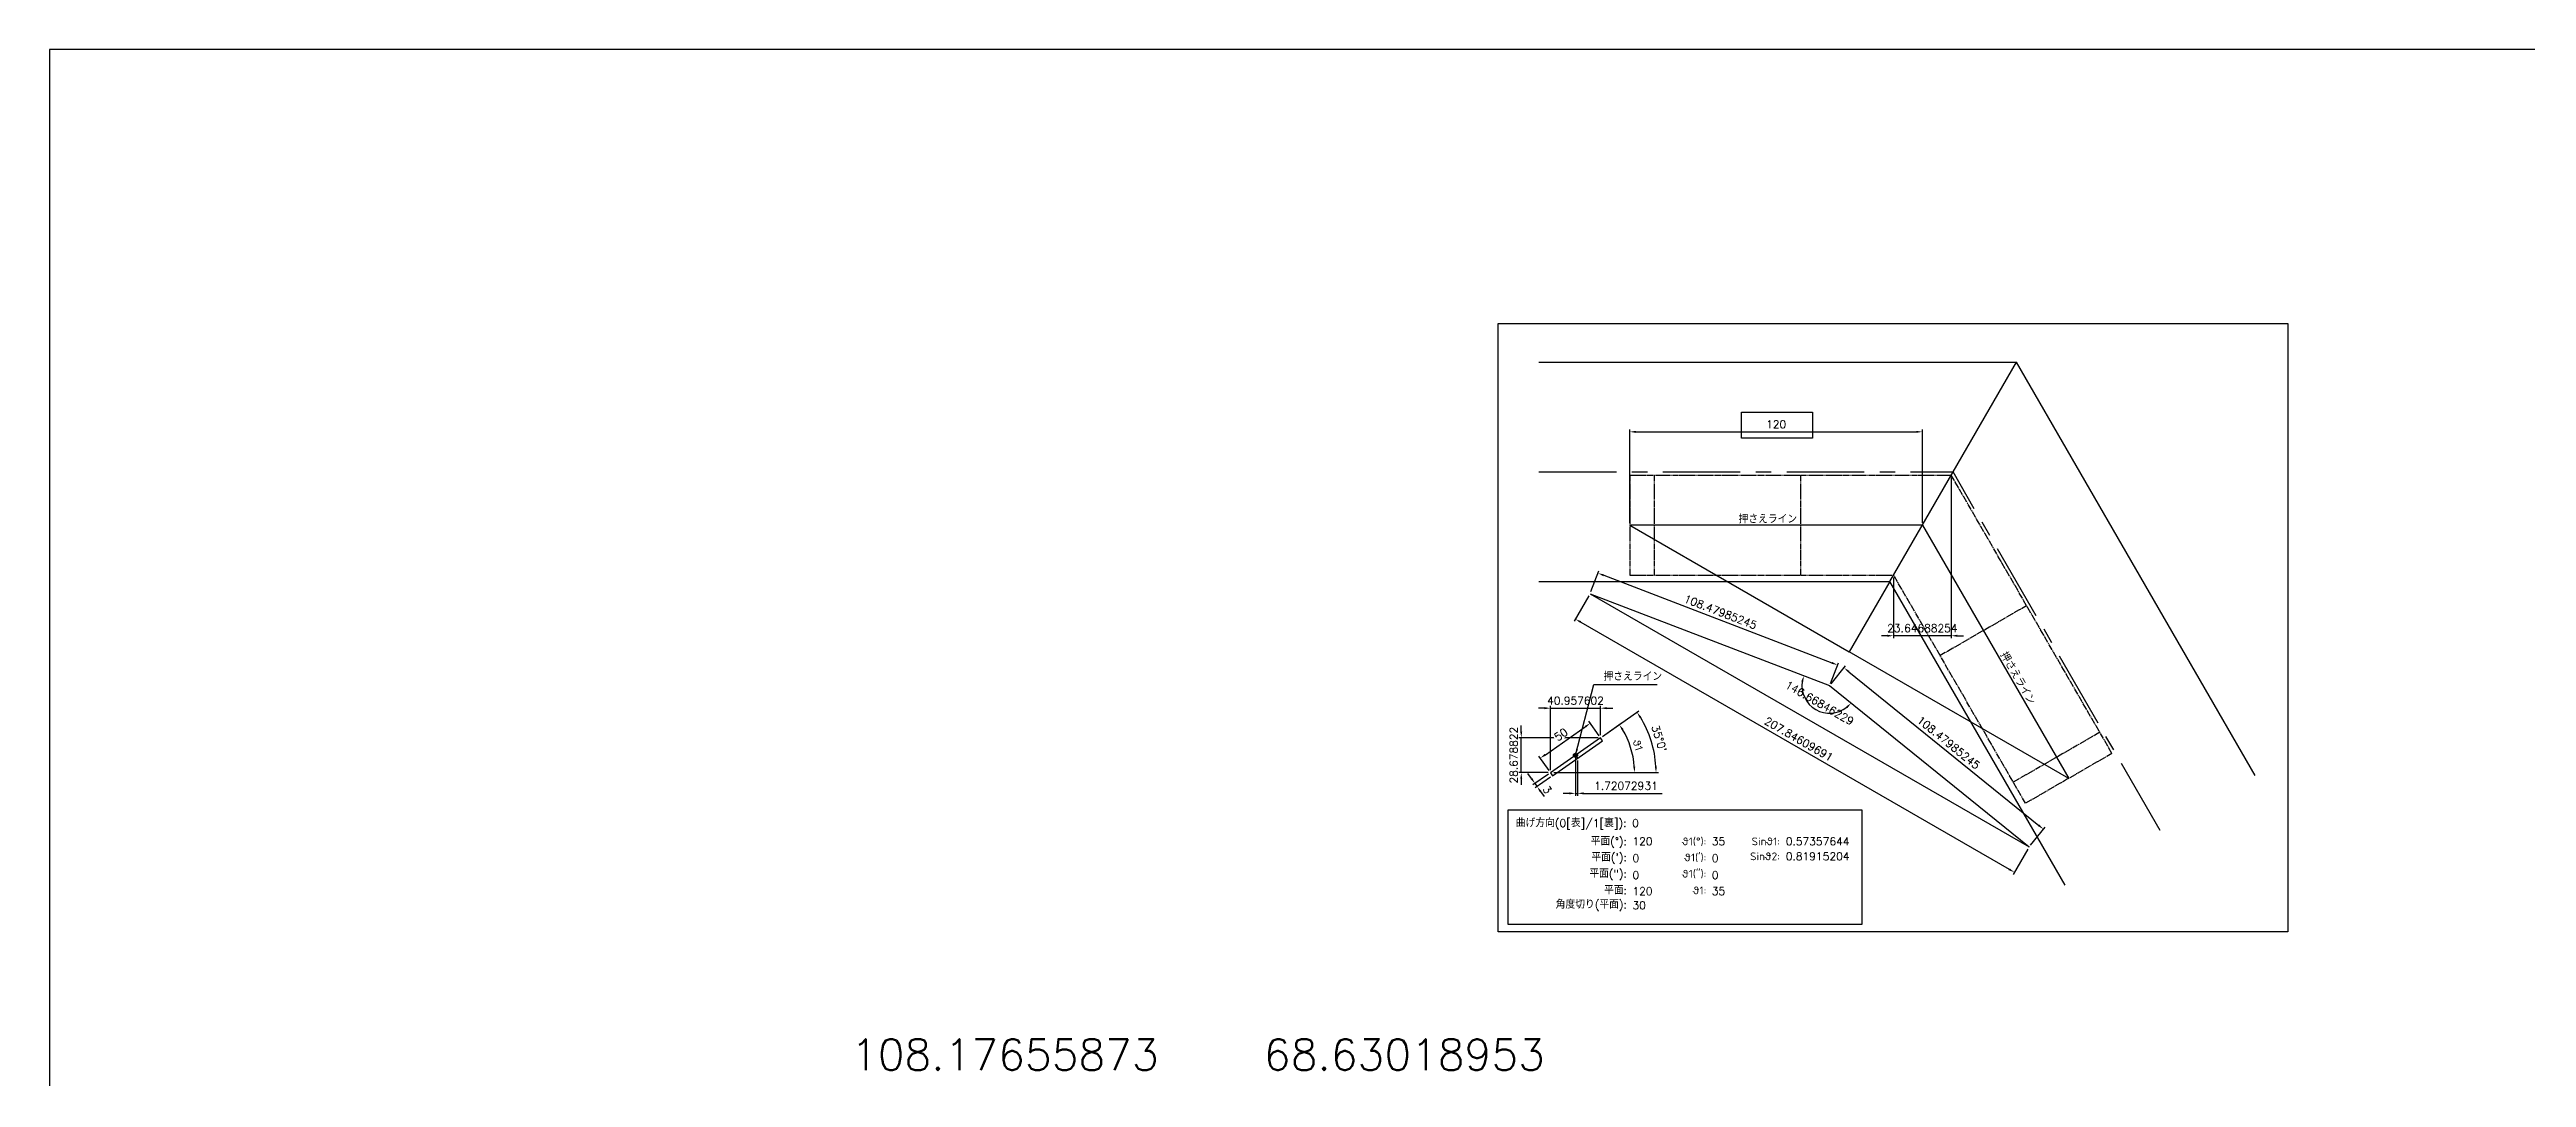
# Model space of a CAD drawing. Header units: millimetres. Extents: x 0 to 1218, y 0 to 594.
# Drawn here: x 0 to 508, y 383 to 594 of the extents above; entities that cross this region are included whole.
import ezdxf
from ezdxf.enums import TextEntityAlignment as Align

# ---------------------------------------------------------------- set-up
doc = ezdxf.new("R2010")
doc.units = ezdxf.units.MM
doc.header["$LTSCALE"] = 0.5
doc.linetypes.add('CENTER', pattern=[50.8, 31.75, -6.35, 6.35, -6.35])
doc.linetypes.add('PHANTOM', pattern=[3.35, 2.5, -0.15, 0.2, -0.15, 0.2, -0.15])
doc.styles.add('KOURAN', font='romans.shx', dxfattribs={"bigfont": 'bigfont.shx'})
doc.dimstyles.new('NLM_VN', dxfattribs={"dimtxt": 3.2, "dimasz": 2.5, "dimexe": 1, "dimexo": 1, "dimgap": 1.5, "dimtad": 3, "dimdec": 1, "dimrnd": 0.1, "dimdsep": 46, "dimtxsty": 'KOURAN', "dimcen": 0, "dimclrd": 256, "dimclre": 256, "dimclrt": 6, "dimaunit": 1, "dimadec": 1, "dimazin": 2, "dimtp": 0.1, "dimtm": 0.1, "dimtfac": 0.71, "dimtdec": 1, "dimtix": 1, "dimtmove": 0, "dimatfit": 3, "dimfxl": 1, "dimlwd": -1, "dimlwe": -1, "dimarcsym": 1})
doc.dimstyles.new('NLM_VN$0', dxfattribs={"dimtxt": 3.2, "dimasz": 2.5, "dimexe": 1, "dimexo": 1, "dimgap": 1.5, "dimtad": 3, "dimdec": 1, "dimrnd": 0.1, "dimdsep": 46, "dimtxsty": 'KOURAN', "dimcen": 0, "dimclrd": 256, "dimclre": 256, "dimclrt": 6, "dimaunit": 1, "dimadec": 1, "dimazin": 2, "dimtp": 0.1, "dimtm": 0.1, "dimtfac": 0.71, "dimtix": 1, "dimtmove": 0, "dimatfit": 1, "dimfxl": 1, "dimlwd": -1, "dimlwe": -1, "dimarcsym": 1})
doc.dimstyles.new('NLM_VN$2', dxfattribs={"dimtxt": 3.2, "dimasz": 2.5, "dimexe": 1, "dimexo": 1, "dimgap": 1.5, "dimtad": 3, "dimdec": 1, "dimrnd": 0.1, "dimdsep": 46, "dimtxsty": 'KOURAN', "dimcen": 0, "dimclrd": 256, "dimclre": 256, "dimclrt": 6, "dimaunit": 1, "dimadec": 1, "dimazin": 2, "dimtp": 0.1, "dimtm": 0.1, "dimtfac": 0.71, "dimtdec": 1, "dimtix": 1, "dimtmove": 0, "dimatfit": 3, "dimfxl": 1, "dimlwd": -1, "dimlwe": -1, "dimarcsym": 1})
doc.dimstyles.new('NLM_VN$7', dxfattribs={"dimtxt": 3.2, "dimasz": 2.5, "dimexe": 1, "dimexo": 1, "dimgap": 1.5, "dimtad": 3, "dimdec": 1, "dimrnd": 0.1, "dimdsep": 46, "dimtxsty": 'KOURAN', "dimcen": 0, "dimclrd": 256, "dimclre": 256, "dimclrt": 6, "dimaunit": 1, "dimadec": 1, "dimazin": 2, "dimtp": 0.1, "dimtm": 0.1, "dimtfac": 0.71, "dimtdec": 1, "dimtix": 1, "dimtmove": 0, "dimatfit": 3, "dimfxl": 1, "dimlwd": -1, "dimlwe": -1, "dimarcsym": 1})

# ---------------------------------------------------------------- blocks, each defined once
blk = doc.blocks.new('*D5')
at = {"layer": 'Defpoints', "linetype": 'ByBlock', "transparency": 16777216}
for p, q in [((389.88, 506.16), (389.88, 473.22)), ((378.06, 485.68), (378.06, 473.22)), ((376.81, 473.72), (375.56, 473.72)), ((389.88, 473.72), (378.06, 473.72)), ((391.13, 473.72), (392.38, 473.72))]:
    blk.add_line(p, q, dxfattribs=at)
at = {"layer": 'Defpoints', "color": 0, "transparency": 16777216}
for p in [(389.88, 506.66), (378.06, 486.18), (378.06, 473.72)]:
    blk.add_point(p, dxfattribs=at)
at = {"layer": 'Defpoints', "transparency": 16777216}
for points in [[(376.81, 473.93), (376.81, 473.51), (378.06, 473.72)], [(391.13, 473.93), (391.13, 473.51), (389.88, 473.72)]]:
    blk.add_solid(points, dxfattribs=at)
at = {"layer": 'Defpoints', "color": 1, "transparency": 16777216, "insert": (383.97, 475.27), "char_height": 1.6, "attachment_point": 5, "style": 'KOURAN'}
blk.add_mtext('23.64688254', dxfattribs=at)
blk = doc.blocks.new('*D11')
at = {"layer": 'Defpoints', "linetype": 'ByBlock', "transparency": 16777216}
for p, q in [((318.38, 453.08), (322.24, 455.79)), ((308.39, 445.63), (325.44, 445.63))]:
    blk.add_line(p, q, dxfattribs=at)
blk.add_arc((307.73, 445.63), 17.22, 4.161, 30.839, dxfattribs=at)
at = {"layer": 'Defpoints', "color": 0, "transparency": 16777216}
for p in [(317.97, 452.8), (324.59, 449.11), (307.73, 445.63), (307.89, 445.63)]:
    blk.add_point(p, dxfattribs=at)
at = {"layer": 'Defpoints', "transparency": 16777216}
for points in [[(322.33, 454.34), (322.68, 454.56), (321.83, 455.5)], [(325.1, 446.88), (324.69, 446.87), (324.94, 445.63)]]:
    blk.add_solid(points, dxfattribs=at)
at = {"layer": 'Defpoints', "transparency": 16777216, "insert": (325.62, 451.27), "char_height": 1.6, "attachment_point": 5, "rotation": 287.5, "style": 'KOURAN'}
blk.add_mtext('θ1', dxfattribs=at)
blk = doc.blocks.new('*D12')
at = {"layer": 'Defpoints', "linetype": 'ByBlock', "transparency": 16777216}
for p, q in [((306.67, 449.32), (314.86, 455.05)), ((317.68, 453.21), (315.6, 456.18)), ((307.44, 446.04), (305.36, 449.01))]:
    blk.add_line(p, q, dxfattribs=at)
at = {"layer": 'Defpoints', "color": 0, "transparency": 16777216}
for p in [(315.88, 455.77), (317.97, 452.8), (307.73, 445.63)]:
    blk.add_point(p, dxfattribs=at)
at = {"layer": 'Defpoints', "transparency": 16777216}
for points in [[(314.74, 455.22), (314.98, 454.88), (315.88, 455.77)], [(306.55, 449.49), (306.79, 449.15), (305.64, 448.6)]]:
    blk.add_solid(points, dxfattribs=at)
at = {"layer": 'Defpoints', "color": 50, "transparency": 16777216, "insert": (309.87, 453.45), "char_height": 1.6, "attachment_point": 5, "rotation": 35, "style": 'KOURAN', "bg_fill": 3, "box_fill_scale": 1.1, "bg_fill_color": 256, "bg_fill_true_color": 13158600, "bg_fill_transparency": 0}
blk.add_mtext('50', dxfattribs=at)
blk = doc.blocks.new('*D13')
at = {"layer": 'Defpoints', "linetype": 'ByBlock', "transparency": 16777216}
for p, q in [((317.47, 452.8), (301.23, 452.8)), ((301.73, 454.05), (301.73, 455.3)), ((301.73, 445.63), (301.73, 452.8)), ((307.23, 445.63), (301.23, 445.63)), ((301.73, 444.38), (301.73, 443.13))]:
    blk.add_line(p, q, dxfattribs=at)
at = {"layer": 'Defpoints', "color": 0, "transparency": 16777216}
for p in [(301.73, 452.8), (317.97, 452.8), (307.73, 445.63)]:
    blk.add_point(p, dxfattribs=at)
at = {"layer": 'Defpoints', "transparency": 16777216}
for points in [[(301.52, 454.05), (301.93, 454.05), (301.73, 452.8)], [(301.52, 444.38), (301.93, 444.38), (301.73, 445.63)]]:
    blk.add_solid(points, dxfattribs=at)
at = {"layer": 'Defpoints', "color": 1, "transparency": 16777216, "insert": (300.18, 449.21), "char_height": 1.6, "attachment_point": 5, "rotation": 90, "style": 'KOURAN'}
blk.add_mtext('28.678822', dxfattribs=at)
blk = doc.blocks.new('*D15')
at = {"layer": 'Defpoints', "linetype": 'ByBlock', "transparency": 16777216}
for p, q in [((306.48, 458.86), (305.23, 458.86)), ((307.73, 446.13), (307.73, 459.36)), ((307.73, 458.86), (317.97, 458.86)), ((317.97, 453.3), (317.97, 459.36)), ((319.22, 458.86), (320.47, 458.86))]:
    blk.add_line(p, q, dxfattribs=at)
at = {"layer": 'Defpoints', "color": 0, "transparency": 16777216}
for p in [(317.97, 458.86), (317.97, 452.8), (307.73, 445.63)]:
    blk.add_point(p, dxfattribs=at)
at = {"layer": 'Defpoints', "transparency": 16777216}
for points in [[(306.48, 459.07), (306.48, 458.65), (307.73, 458.86)], [(319.22, 459.07), (319.22, 458.65), (317.97, 458.86)]]:
    blk.add_solid(points, dxfattribs=at)
at = {"layer": 'Defpoints', "color": 1, "transparency": 16777216, "insert": (312.85, 460.41), "char_height": 1.6, "attachment_point": 5, "style": 'KOURAN'}
blk.add_mtext('40.957602', dxfattribs=at)
blk = doc.blocks.new('*D42')
at = {"layer": 'Defpoints', "linetype": 'ByBlock', "transparency": 16777216}
for p, q in [((315.59, 481.91), (312.59, 476.71)), ((313.92, 476.52), (401.76, 425.81)), ((405.59, 429.95), (402.59, 424.75))]:
    blk.add_line(p, q, dxfattribs=at)
at = {"layer": 'Defpoints', "color": 0, "transparency": 16777216}
for p in [(315.84, 482.34), (405.84, 430.38), (402.84, 425.18)]:
    blk.add_point(p, dxfattribs=at)
at = {"layer": 'Defpoints', "transparency": 16777216}
for points in [[(314.03, 476.7), (313.82, 476.34), (312.84, 477.14)], [(401.86, 425.99), (401.65, 425.63), (402.84, 425.18)]]:
    blk.add_solid(points, dxfattribs=at)
at = {"layer": 'Defpoints', "color": 1, "transparency": 16777216, "insert": (358.62, 452.51), "char_height": 1.6, "attachment_point": 5, "rotation": 330, "style": 'KOURAN'}
blk.add_mtext('207.84609691', dxfattribs=at)
blk = doc.blocks.new('*D43')
at = {"layer": 'Defpoints', "linetype": 'ByBlock', "transparency": 16777216}
blk.add_arc((364.95, 463.49), 5.67, 171.6531, 308.3469, dxfattribs=at)
at = {"layer": 'Defpoints', "color": 0, "transparency": 16777216}
for p in [(315.84, 482.34), (364.95, 463.49), (364.95, 463.49), (360.2, 460.4), (405.84, 430.38)]:
    blk.add_point(p, dxfattribs=at)
at = {"layer": 'Defpoints', "transparency": 16777216}
for points in [[(359.14, 464.36), (359.55, 464.26), (359.66, 465.52)], [(368.33, 459.19), (368.62, 458.89), (369.36, 459.92)]]:
    blk.add_solid(points, dxfattribs=at)
at = {"layer": 'Defpoints', "color": 1, "transparency": 16777216, "insert": (362.89, 459.92), "char_height": 1.6, "attachment_point": 5, "rotation": 330, "style": 'KOURAN'}
blk.add_mtext('146.66846229', dxfattribs=at)
blk = doc.blocks.new('*D44')
at = {"layer": 'Defpoints', "linetype": 'ByBlock', "transparency": 16777216}
for p, q in [((316.02, 482.81), (317.64, 487.03)), ((318.63, 486.12), (365.41, 468.16)), ((365.13, 463.95), (366.76, 468.18))]:
    blk.add_line(p, q, dxfattribs=at)
at = {"layer": 'Defpoints', "color": 0, "transparency": 16777216}
for p in [(315.84, 482.34), (366.58, 467.71), (364.95, 463.49)]:
    blk.add_point(p, dxfattribs=at)
at = {"layer": 'Defpoints', "transparency": 16777216}
for points in [[(318.7, 486.31), (318.56, 485.92), (317.46, 486.57)], [(365.48, 468.35), (365.34, 467.97), (366.58, 467.71)]]:
    blk.add_solid(points, dxfattribs=at)
at = {"layer": 'Defpoints', "color": 1, "transparency": 16777216, "insert": (342.58, 478.59), "char_height": 1.6, "attachment_point": 5, "rotation": 338.9985, "style": 'KOURAN'}
blk.add_mtext('108.47985245', dxfattribs=at)
blk = doc.blocks.new('*D45')
at = {"layer": 'Defpoints', "linetype": 'ByBlock', "transparency": 16777216}
for p, q in [((365.27, 463.87), (368.22, 467.52)), ((368.88, 466.35), (407.82, 434.81)), ((406.15, 430.77), (409.11, 434.42))]:
    blk.add_line(p, q, dxfattribs=at)
at = {"layer": 'Defpoints', "color": 0, "transparency": 16777216}
for p in [(364.95, 463.49), (408.79, 434.03), (405.84, 430.38)]:
    blk.add_point(p, dxfattribs=at)
at = {"layer": 'Defpoints', "transparency": 16777216}
for points in [[(369.01, 466.51), (368.75, 466.19), (367.91, 467.13)], [(407.95, 434.98), (407.69, 434.65), (408.79, 434.03)]]:
    blk.add_solid(points, dxfattribs=at)
at = {"layer": 'Defpoints', "color": 1, "transparency": 16777216, "insert": (389.33, 451.79), "char_height": 1.6, "attachment_point": 5, "rotation": 321.0015, "style": 'KOURAN'}
blk.add_mtext('108.47985245', dxfattribs=at)
blk = doc.blocks.new('*D68')
at = {"layer": 'Defpoints', "linetype": 'ByBlock', "transparency": 16777216}
for p, q in [((323.97, 496.92), (323.97, 516.06)), ((325.22, 515.56), (382.72, 515.56)), ((383.97, 496.92), (383.97, 516.06))]:
    blk.add_line(p, q, dxfattribs=at)
at = {"layer": 'Defpoints', "color": 0, "transparency": 16777216}
for p in [(383.97, 515.56), (323.97, 496.42), (383.97, 496.42)]:
    blk.add_point(p, dxfattribs=at)
at = {"layer": 'Defpoints', "transparency": 16777216}
for points in [[(325.22, 515.76), (325.22, 515.35), (323.97, 515.56)], [(382.72, 515.76), (382.72, 515.35), (383.97, 515.56)]]:
    blk.add_solid(points, dxfattribs=at)
at = {"layer": 'Defpoints', "color": 50, "transparency": 16777216, "insert": (353.97, 517.11), "char_height": 1.6, "attachment_point": 5, "style": 'KOURAN'}
blk.add_mtext('120', dxfattribs=at)
blk = doc.blocks.new('*D71')
at = {"layer": 'Defpoints', "linetype": 'ByBlock', "transparency": 16777216}
for p, q in [((312.85, 448.71), (312.85, 440.88)), ((313.28, 448.1), (313.28, 440.88)), ((311.6, 441.38), (310.35, 441.38)), ((312.85, 441.38), (313.28, 441.38)), ((314.53, 441.38), (330.61, 441.38))]:
    blk.add_line(p, q, dxfattribs=at)
at = {"layer": 'Defpoints', "color": 0, "transparency": 16777216}
for p in [(312.85, 449.21), (313.28, 448.6), (313.28, 441.38)]:
    blk.add_point(p, dxfattribs=at)
at = {"layer": 'Defpoints', "transparency": 16777216}
for points in [[(311.6, 441.59), (311.6, 441.17), (312.85, 441.38)], [(314.53, 441.59), (314.53, 441.17), (313.28, 441.38)]]:
    blk.add_solid(points, dxfattribs=at)
at = {"layer": 'Defpoints', "color": 1, "transparency": 16777216, "insert": (323.19, 442.93), "char_height": 1.6, "attachment_point": 5, "style": 'KOURAN'}
blk.add_mtext('1.72072931', dxfattribs=at)
blk = doc.blocks.new('*D72')
at = {"layer": 'Defpoints', "linetype": 'ByBlock', "transparency": 16777216}
for p, q in [((303.83, 444.42), (303.11, 445.45)), ((307.32, 445.34), (304.13, 443.11)), ((304.54, 443.4), (304.97, 442.78)), ((307.75, 444.73), (304.56, 442.5)), ((305.69, 441.76), (306.41, 440.74))]:
    blk.add_line(p, q, dxfattribs=at)
at = {"layer": 'Defpoints', "color": 0, "transparency": 16777216}
for p in [(304.97, 442.78), (307.73, 445.63), (308.16, 445.01)]:
    blk.add_point(p, dxfattribs=at)
at = {"layer": 'Defpoints', "transparency": 16777216}
for points in [[(304, 444.54), (303.66, 444.3), (304.54, 443.4)], [(305.86, 441.88), (305.52, 441.64), (304.97, 442.78)]]:
    blk.add_solid(points, dxfattribs=at)
at = {"layer": 'Defpoints', "color": 50, "transparency": 16777216, "insert": (307.07, 442.15), "char_height": 1.6, "attachment_point": 5, "rotation": 305, "style": 'KOURAN'}
blk.add_mtext('3', dxfattribs=at)
blk = doc.blocks.new('*D73')
at = {"layer": 'Defpoints', "linetype": 'ByBlock', "transparency": 16777216}
for p, q in [((318.38, 453.08), (325.86, 458.32)), ((317.41, 445.63), (329.86, 445.63))]:
    blk.add_line(p, q, dxfattribs=at)
blk.add_arc((307.73, 445.63), 21.64, 3.3105, 31.6895, dxfattribs=at)
at = {"layer": 'Defpoints', "color": 0, "transparency": 16777216}
for p in [(317.97, 452.8), (328.92, 450), (307.73, 445.63), (316.91, 445.63)]:
    blk.add_point(p, dxfattribs=at)
at = {"layer": 'Defpoints', "transparency": 16777216}
for points in [[(325.96, 456.88), (326.31, 457.11), (325.45, 458.04)], [(329.54, 446.88), (329.12, 446.87), (329.36, 445.63)]]:
    blk.add_solid(points, dxfattribs=at)
at = {"layer": 'Defpoints', "color": 6, "transparency": 16777216, "insert": (329.99, 452.64), "char_height": 1.6, "attachment_point": 5, "rotation": 287.5, "style": 'KOURAN'}
blk.add_mtext("35°0'", dxfattribs=at)

msp = doc.modelspace()

# ---------------------------------------------------------------- hatches: boundary and pattern name
at = {"layer": 'Defpoints'}
h = msp.add_hatch(color=4, dxfattribs=at)
h.dxf.hatch_style = 1
h.paths.add_polyline_path([(313.1837073, 449.44781562, 0.7332303363), (312.43345433, 449.21126177, 0.1539147211), (312.50803948, 448.97470792)])
h.paths.add_polyline_path([(313.25829244, 449.21126177, 0.1539147211), (313.1837073, 449.44781562), (312.50803948, 448.97470792, 0.7332303363)])

# ---------------------------------------------------------------- linework, layer by layer
at = {"layer": 'Defpoints', "color": 3}
for p, q in [((305.36253614, 529.82062584), (403.25325433, 529.82062584)), ((377.27249222, 484.82062584), (403.25325433, 529.82062584)), ((452.19861342, 445.0447771), (403.25325433, 529.82062584)), ((305.36253614, 484.82062584), (377.27249222, 484.82062584)), ((413.22747025, 422.5447771), (377.27249222, 484.82062584))]:
    msp.add_line(p, q, dxfattribs=at)
at = {"layer": 'Defpoints', "color": 1, "linetype": 'CENTER'}
for p in [(305.36253614, 507.32062584), (432.71304184, 433.7947771)]:
    msp.add_line(p, (390.26287327, 507.32062584), dxfattribs=at)
at = {"layer": 'Defpoints', "color": 30, "linetype": 'PHANTOM'}
for p, q in [((323.97093759, 506.66207411), (389.88265825, 506.66207411)), ((323.97093759, 506.66207411), (323.97093759, 486.183273)), ((328.97093759, 506.66207411), (328.97093759, 486.183273)), ((358.97093759, 506.66207411), (358.97093759, 486.183273)), ((422.83851858, 449.5808496), (389.88265825, 506.66207411)), ((323.97093759, 486.183273), (378.05921692, 486.183273)), ((405.10335659, 439.34144905), (378.05921692, 486.183273)), ((405.33851858, 479.89173874), (387.60335659, 469.65233818)), ((420.33851858, 453.91097662), (402.60335659, 443.67157607)), ((422.83851858, 449.5808496), (405.10335659, 439.34144905))]:
    msp.add_line(p, q, dxfattribs=at)
at = {"layer": 'Defpoints', "color": 4}
for q in [(323.97093759, 496.42267355), (413.97093759, 444.46114933)]:
    msp.add_line((383.97093759, 496.42267355), q, dxfattribs=at)
at = {"layer": 'Defpoints'}
for p, q in [((323.97093759, 496.42267355), (368.97093759, 470.44191144)), ((377.27249222, 484.82062584), (368.97093759, 470.44191144)), ((315.84025967, 482.33992631), (405.84025967, 430.37840208)), ((315.84025967, 482.33992631), (364.95452779, 463.48528561)), ((413.97093759, 444.46114933), (368.97093759, 470.44191144)), ((364.95452779, 463.48528561), (405.84025967, 430.37840208))]:
    msp.add_line(p, q, dxfattribs=at)
for points in [[(0, 0), (840, 0), (840, 594), (0, 594)], [(296.96071759, 537.80862446), (458.8810932, 537.80862446), (458.8810932, 412.96228605), (296.96071759, 412.96228605)], [(307.72617311, 445.62640905), (308.15635544, 445.01204501), (318.39575599, 452.18175047), (317.96557366, 452.7961145)], [(299.02794242, 438.00851637), (371.57088134, 438.00851637), (371.57088134, 414.45333914), (299.02794242, 414.45333914)]]:
    msp.add_lwpolyline(points, close=True, dxfattribs=at)
at = {"layer": 'Defpoints', "color": 4}
msp.add_lwpolyline([(346.87208194, 519.60972611), (361.43814077, 519.60972611), (361.43814077, 514.27542632), (346.87208194, 514.27542632)], close=True, dxfattribs=at)

# ---------------------------------------------------------------- texts
at = {"layer": 'Defpoints', "style": 'KOURAN'}
for s, p in [('曲げ方向(0[表]/1[裏]):', (323.3109227, 433.99391081)), ('平面(°):', (323.39355323, 430.24866508)), ('θ1(°):', (339.65325098, 430.24866508)), ('Sinθ1:', (354.73931492, 430.24866508)), ("平面('):", (323.39355323, 426.95399075)), ("θ1('):", (339.65325098, 426.95399075)), ('Sinθ2:', (354.73931492, 427.18216889)), ('平面("):', (323.39355323, 423.61224785)), ('平面:', (323.39355323, 420.19213246)), ('θ1("):', (339.65325098, 423.61224785)), ('θ1:', (339.65996227, 420.19213246)), ('角度切り(平面):', (323.39355323, 417.2861159))]:
    msp.add_text(s, height=1.6, dxfattribs=at).set_placement(p, align=Align.BOTTOM_RIGHT)
at = {"layer": 'Defpoints', "color": 50, "style": 'KOURAN'}
for s, p in [('0', (324.4410903, 433.99391081)), ('120', (324.52372083, 430.24866508)), ('35', (340.78341857, 430.24866508)), ('0', (324.52372083, 426.8101652)), ('0', (340.78341857, 426.8101652)), ('0', (324.52372083, 423.32456308)), ('0', (340.78341857, 423.32456308))]:
    msp.add_text(s, height=1.6, dxfattribs=at).set_placement(p, align=Align.BOTTOM_LEFT)
at = {"layer": 'Defpoints', "style": 'KOURAN'}
for s, p in [('0.57357644', (355.9788482, 430.24866508)), ('0.81915204', (355.9788482, 427.18216889)), ('120', (324.52372083, 420.03255468)), ('35', (340.79012986, 420.03255468)), ('30', (324.52372083, 417.12653812))]:
    msp.add_text(s, height=1.6, dxfattribs=at).set_placement(p, align=Align.BOTTOM_LEFT)
for s, p in [('108.17655873', (164.31574454, 384.58202877)), ('68.63018953', (248.96958904, 384.58202877))]:
    msp.add_text(s, height=6.4, dxfattribs=at).set_placement(p)
at = {"layer": 'Defpoints', "color": 4, "char_height": 1.6, "attachment_point": 7, "style": 'KOURAN'}
for insert in [(346.28328415, 496.7880204), (318.60167003, 464.49351829)]:
    msp.add_mtext('押さえライン', dxfattribs=dict(at, insert=insert))
at = {"layer": 'Defpoints', "color": 4, "insert": (399.76765408, 469.78650318), "char_height": 1.6, "attachment_point": 7, "rotation": 300, "style": 'KOURAN'}
msp.add_mtext('押さえライン', dxfattribs=at)

# ---------------------------------------------------------------- dimensions: what is measured, and where the dimension line sits
at = {"layer": 'Defpoints'}
for base, p1, p2, text, dimstyle, override, picture, middle in [((383.97093759, 515.55512182), (323.97093759, 496.42267355), (383.97093759, 496.42267355), '120', 'NLM_VN$0', {"dimscale": 0.5, "dimclrt": 50}, '*D68', (353.97093759, 517.10512182)), ((378.05921692, 473.71898099), (389.88265825, 506.66207411), (378.05921692, 486.183273), '23.64688254', 'NLM_VN', {"dimscale": 0.5, "dimlfac": 1, "dimsah": 1, "dimclrt": 1}, '*D5', (383.97093759, 475.26898099)), ((317.96557366, 458.85948991), (307.72617311, 445.62640905), (317.96557366, 452.7961145), '40.957602', 'NLM_VN', {"dimscale": 0.5, "dimlfac": 1, "dimsah": 1, "dimclrt": 1}, '*D15', (312.84587339, 460.40948991))]:
    dim = msp.add_linear_dim(base=base, p1=p1, p2=p2, text=text, dimstyle=dimstyle, override=override, dxfattribs=at)
    dim.commit()
    dim.dimension.update_dxf_attribs({"geometry": picture, "text_midpoint": middle})
for p1, p2, distance, text, picture, middle in [((315.84025967, 482.33992631), (364.95452779, 463.48528561), 4.52750716, '108.47985245', '*D44', (342.57552246, 478.58639205)), ((315.84025967, 482.33992631), (405.84025967, 430.37840208), -6, '207.84609691', '*D42', (358.61525967, 452.50535115)), ((364.95452779, 463.48528561), (405.84025967, 430.37840208), 4.69520478, '108.47985245', '*D45', (389.32750446, 451.78537992))]:
    dim = msp.add_aligned_dim(p1=p1, p2=p2, distance=distance, text=text, dimstyle='NLM_VN', override={"dimscale": 0.5, "dimlfac": 1, "dimsah": 1, "dimclrt": 1}, dxfattribs=at)
    dim.commit()
    dim.dimension.update_dxf_attribs({"geometry": picture, "text_midpoint": middle})
dim = msp.add_angular_dim_2l(base=(360.19828818, 460.39660507), line1=((315.84025967, 482.33992631), (364.95452779, 463.48528561)), line2=((364.95452779, 463.48528561), (405.84025967, 430.37840208)), text='146.66846229', dimstyle='NLM_VN', override={"dimscale": 0.5, "dimsah": 1, "dimclrt": 1}, dxfattribs=at)
dim.commit()
dim.dimension.update_dxf_attribs({"geometry": '*D43', "text_midpoint": (362.89396071, 459.91627873)})
dim = msp.add_linear_dim(base=(301.72617261, 452.7961145), p1=(307.72617311, 445.62640905), p2=(317.96557366, 452.7961145), angle=90, text='28.678822', dimstyle='NLM_VN', override={"dimscale": 0.5, "dimlfac": 1, "dimsah": 1, "dimclrt": 1}, dxfattribs=at)
dim.commit()
dim.dimension.update_dxf_attribs({"geometry": '*D13', "text_midpoint": (300.17617261, 449.21126177)})
dim = msp.add_angular_dim_3p(base=(324.58644814, 449.1077758), center=(307.72617311, 445.62640905), p1=(317.96557366, 452.7961145), p2=(307.88700995, 445.62640905), text='θ1', dimstyle='NLM_VN', override={"dimscale": 0.5, "dimsah": 1, "dimclrt": 256}, dxfattribs=at)
dim.commit()
dim.dimension.update_dxf_attribs({"geometry": '*D11', "text_midpoint": (325.62357368, 451.26943777)})

# ---------------------------------------------------------------- next in the draw order: dimensions: what is measured, and where the dimension line sits
dim = msp.add_aligned_dim(p1=(307.72617311, 445.62640905), p2=(317.96557366, 452.7961145), distance=3.62964038, text='50', dimstyle='NLM_VN', override={"dimscale": 0.5, "dimlfac": 1, "dimsah": 1, "dimclrt": 50, "dimtfill": 1}, dxfattribs=at)
dim.commit()
dim.dimension.update_dxf_attribs({"geometry": '*D12', "text_midpoint": (309.87495372, 453.45417478)})

# ---------------------------------------------------------------- next in the draw order: linework, layer by layer
msp.add_line((312.84587339, 449.21126177), (313.27605571, 448.59689774), dxfattribs=at)
at = {"layer": 'Defpoints', "color": 4}
msp.add_circle((312.84587339, 449.21126177), 0.41241905, dxfattribs=at)

# ---------------------------------------------------------------- next in the draw order: dimensions: what is measured, and where the dimension line sits
at = {"layer": 'Defpoints'}
dim = msp.add_angular_dim_3p(base=(328.91612181, 450.00178151), center=(307.72617311, 445.62640905), p1=(316.91456441, 445.62640905), p2=(317.96557366, 452.7961145), dimstyle='NLM_VN$2', override={"dimscale": 0.5}, dxfattribs=at)
dim.commit()
dim.dimension.update_dxf_attribs({"geometry": '*D73', "text_midpoint": (329.98529317, 452.64468264)})
for base, p1, p2, angle, text, override, picture, middle, dimtype in [((313.27605571, 441.38047866), (312.84587339, 449.21126177), (313.27605571, 448.59689774), 0, '1.72072931', {"dimscale": 0.5, "dimclrt": 1}, '*D71', (323.19272238, 441.38047866), 160), ((304.97371166, 442.78353385), (307.72617311, 445.62640905), (308.15635544, 445.01204501), 305, '3', {"dimscale": 0.5, "dimclrt": 50, "dimtmove": 2}, '*D72', (307.06656086, 442.1483256), 161)]:
    dim = msp.add_linear_dim(base=base, p1=p1, p2=p2, angle=angle, text=text, dimstyle='NLM_VN$0', override=override, dxfattribs=at)
    dim.commit()
    dim.dimension.update_dxf_attribs({"geometry": picture, "text_midpoint": middle, "dimtype": dimtype})

# ---------------------------------------------------------------- next in the draw order: leaders
at = {"layer": 'Defpoints', "color": 4, "annotation_type": 0, "has_hookline": 1, "hookline_direction": 0, "text_width": 10.98666667}
msp.add_leader([(312.84587339, 449.21126177), (316.60167003, 463.74351829), (317.85167003, 463.74351829)], dimstyle='NLM_VN$7', override={"dimscale": 0.5, "dimclrd": 4}, dxfattribs=at)

doc.saveas('drawing.dxf')
